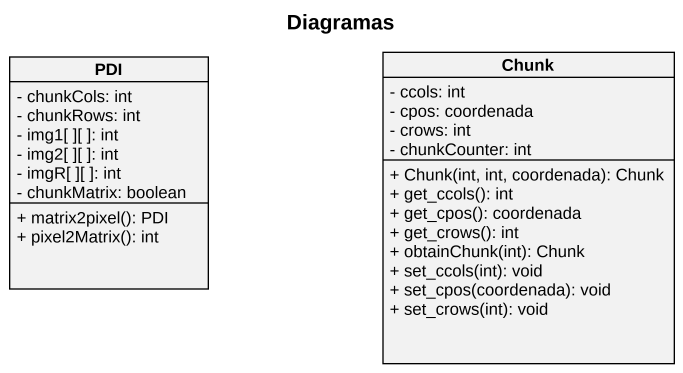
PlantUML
@startuml
title Diagramas
hide circle
hide empty members
skinparam classAttributeIconSize 0
class PDI {
  - chunkCols: int
  - chunkRows: int
  - img1[ ][ ]: int
  - img2[ ][ ]: int
  - imgR[ ][ ]: int
  - chunkMatrix: boolean
  + matrix2pixel(): PDI
  + pixel2Matrix(): int
}
class Chunk {
  - ccols: int
  - cpos: coordenada
  - crows: int
  - chunkCounter: int
  + Chunk(int, int, coordenada): Chunk
  + get_ccols(): int
  + get_cpos(): coordenada
  + get_crows(): int
  + obtainChunk(int): Chunk
  + set_ccols(int): void
  + set_cpos(coordenada): void
  + set_crows(int): void
}
@enduml
